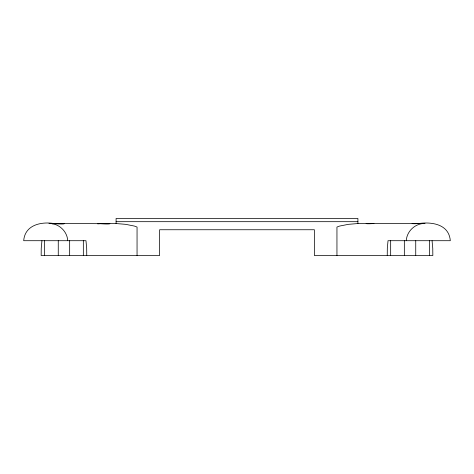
<?xml version="1.0" encoding="UTF-8"?>
<svg xmlns="http://www.w3.org/2000/svg" width="474" height="474" viewBox="0 0 474 474"><rect width="100%" height="100%" fill="white"/><g stroke="black" fill="none" stroke-linecap="round" stroke-linejoin="round"><path stroke-width="0.71" d="M387.24 255.539L387.317 248.34L388.022 240.709L450.3 240.709C449.05 224.303 432.063 221.565 418.388 223.562A7.323 0.598 -4.7 0 1 412.09 223.556M41.937 240.709L41.238 248.34L41.161 255.539L159.619 255.539L159.619 229.748L314.381 229.748L314.381 255.539L432.839 255.539L432.762 248.34L432.063 240.709M406.259 240.709C406.84 231.034 415.295 223.319 425.03 223.414M366.254 223.414L366.118 223.497A7.643 0.628 -4.7 0 0 373.619 223.527L419.792 223.515M57.354 223.414L54.611 223.675A9.634 0.788 -4.7 0 1 52.104 223.858M116.094 221.684L357.906 221.684M116.094 223.414L100.21 223.675A9.634 0.788 -4.7 0 1 97.703 223.858M357.906 223.414L373.962 223.527M54.237 223.503L53.319 223.414C40.13 221.577 24.832 225.452 23.7 240.709L85.978 240.709L86.683 248.34L86.76 255.539M51.867 223.414L54.611 223.675A9.634 0.788 4.7 0 0 64.286 223.681L63.854 223.414M48.97 223.414C58.705 223.319 67.16 231.034 67.741 240.709M109.453 223.414L109.879 223.675A9.634 0.788 4.7 0 1 100.21 223.681L54.984 223.503A7.934 0.652 -4.7 0 1 52.91 223.663M429.42 240.709L429.42 255.539M415.739 240.709L415.739 255.539M404.34 240.709L404.34 255.539M390.665 240.709L390.665 255.539M336.949 255.539L336.949 227.04L339.609 226.068L348.372 224.332L357.906 223.544L357.906 218.461L116.094 218.461L116.094 223.544L125.628 224.332L134.391 226.068L137.051 227.04L137.051 255.539M83.335 240.709L83.335 255.539M69.66 240.709L69.66 255.539M58.261 240.709L58.261 255.539M44.58 240.709L44.58 255.539"/></g></svg>
